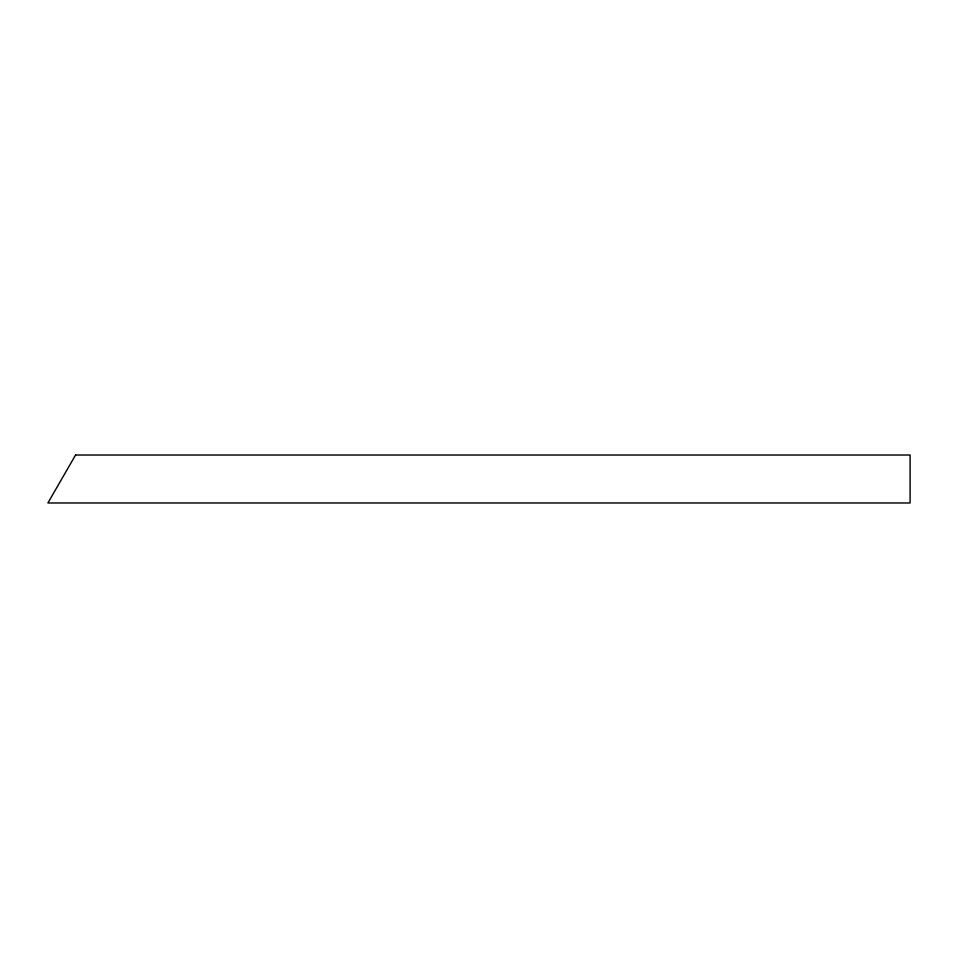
<?xml version="1.0" encoding="UTF-8"?>
<svg xmlns="http://www.w3.org/2000/svg" width="958" height="958" viewBox="0 0 958 958"><rect width="100%" height="100%" fill="white"/><g stroke="black" fill="none" stroke-linecap="round" stroke-linejoin="round"><path stroke-width="1.44" d="M75.574 455.026L47.9 502.974L910.1 502.974L910.1 455.026L75.574 455.026"/></g></svg>
